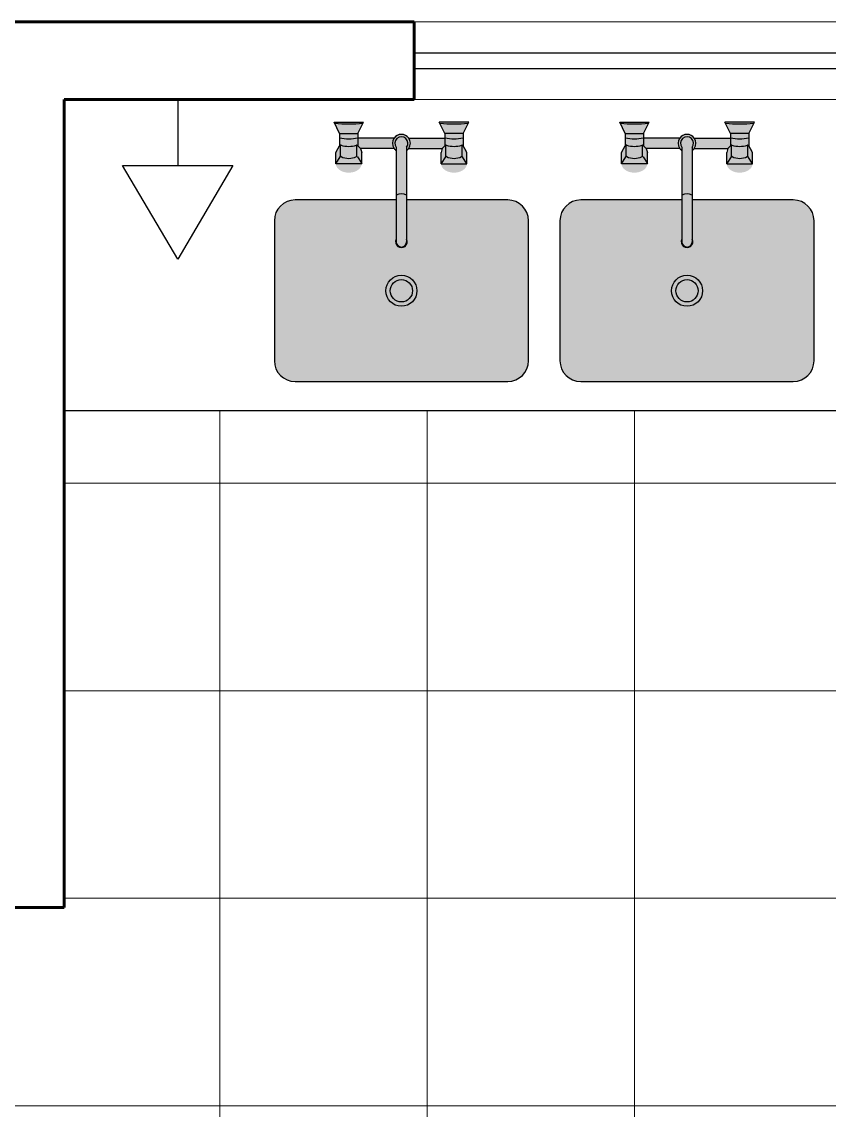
# Model space of a CAD drawing. Header units: millimetres. Extents: x 1127 to 14330, y -137 to 7568.
# Drawn here: x 10832.5 to 10988.3, y 7098.2 to 7308.1 of the extents above; entities that cross this region are included whole.
import ezdxf

# ---------------------------------------------------------------- set-up
doc = ezdxf.new("R2010")
doc.units = ezdxf.units.MM
doc.header["$LTSCALE"] = 0.01
for name, color, linetype, lineweight in [('0.05', 8, 'Continuous', 5), ('0.13', 6, 'Continuous', 13), ('0.60', 4, 'Continuous', 60)]:
    doc.layers.add(name, color=color, linetype=linetype, lineweight=lineweight)
doc.layers.add('HAC_MOB', color=61, linetype='Continuous')
doc.layers.add('LAY', color=8, linetype='Continuous')

# ---------------------------------------------------------------- blocks, each defined once
blk = doc.blocks.new('-Cuba Cozinha 2')
at = {"layer": 'HAC_MOB'}
h = blk.add_hatch(color=254, dxfattribs=at)
h.set_gradient(color1=(208, 202, 200), one_color=1, tint=1, name='CYLINDER')
h.paths.add_polyline_path([(-7.65948349650489, -5.664290036693274), (-7.687862036819752, -5.512033260014505), (-7.73492031862861, -5.362095596743529), (-7.800301320295148, -5.215614593535065), (-7.883509009432601, -5.073701572058781), (-7.963829168260872, -4.962481004004076), (-8.055105936596192, -4.855546660337495), (-8.156881855232314, -4.753434472579102), (-8.268646845562216, -4.656656204628234), (-8.389840765970348, -4.565696888043021), (-8.389840765970348, -3.073701572102436), (-8.389840765970348, -3.01506062491535, -0.1091802435390776), (-11.91015923398436, -3.015060624902617), (-11.91015923398436, -4.565696888043021), (-12.16748222768138, -4.776515991346969), (-12.37458451595467, -5.01325330913096), (-12.526310750834, -5.270015795591462), (-12.61888404720003, -5.540411923218926), (-12.64999999997735, -5.817710785478994), (-12.64914374801219, -8.024064917926808), (-12.62281411916547, -7.718626666748605), (-12.52199308659829, -7.420999558897165), (-12.34971779743273, -7.140149355669564), (-12.11117789693299, -6.884536428486172), (-11.8135591735504, -6.661860881433313), (-11.81355919611133, -6.661860895617792, -0.259508425050862), (-11.61932888030651, -6.651476917417313, -2.686011176809625e-06), (-11.61936121232611, -6.651461130708412, 0.2310932225649285), (-8.680704940146825, -6.651493430514165, -0.2595583666659516), (-8.48644098122486, -6.661860766254904), (-8.196964816217132, -6.877311546757483), (-7.962839618336147, -7.123954584174498), (-7.790700531969833, -7.394799922034508), (-7.685426135181388, -7.682171557498805), (-7.649999999962802, -7.977925117484119), (-7.649999999962802, -5.817710785480813)])
h.paths.add_polyline_path([(-8.389840765970348, -2.154689034410694), (-11.91015923398436, -2.154689034410694), (-11.91015923398436, -3.015060624902617, 0.1091802435390776), (-8.389840765970348, -3.01506062491535)])
h.paths.add_polyline_path([(-7.419330325644751, -0.2105412039836665, -0.04912480072809544), (-12.88066971094531, -0.2105411968877888), (-11.91015923398436, -2.154689034410694), (-8.389840798522982, -2.154689034410694)])
h.paths.add_polyline_path([(-7.314229034743676, 3.339664544910192e-09), (-12.98577099502791, -3.339664544910192e-09), (-12.88066971094577, -0.2105411968877888, 0.04912480072809749), (-7.419330325644751, -0.2105412039836665)])
h = blk.add_hatch(color=254, dxfattribs=at)
h.set_gradient(color1=(208, 202, 200), one_color=1, tint=1, name='CYLINDER')
h.paths.add_polyline_path([(7.659483496596749, -5.664290036693274), (7.687862036912065, -5.512033260014505), (7.734920318720469, -5.362095596743529), (7.800301320387007, -5.215614593535065), (7.88350900952446, -5.073701572058781), (7.963829168352731, -4.962481004004076), (8.055105936688506, -4.855546660335676), (8.156881855324173, -4.753434472579102), (8.26864684565453, -4.656656204628234), (8.389840766062207, -4.565696888043021), (8.389840766062207, -3.073701572102436), (8.389840766062207, -3.01506062491535, 0.1091802435390776), (11.91015923407622, -3.015060624902617), (11.91015923407622, -4.565696888043021), (12.16748222777323, -4.776515991346969), (12.37458451604698, -5.01325330913096), (12.52631075092631, -5.270015795591462), (12.61888404729189, -5.540411923218926), (12.65000000006921, -5.817710785478994), (12.64914374810405, -8.024064917926808), (12.62281411925733, -7.718626666748605), (12.52199308669014, -7.420999558897165), (12.34971779752459, -7.140149355669564), (12.1111778970253, -6.884536428486172), (11.81355917364272, -6.661860881433313), (11.81355919620364, -6.661860895615973, 0.259508425050862), (11.61932888039837, -6.651476917417313, 2.686011176809625e-06), (11.61936121241797, -6.651461130708412, -0.2310932225649285), (8.680704940238684, -6.651493430514165, 0.2595583666659516), (8.486440981317173, -6.661860766254904), (8.196964816308991, -6.877311546755664), (7.962839618428461, -7.123954584174498), (7.790700532061692, -7.394799922032689), (7.685426135273246, -7.682171557498805), (7.650000000054661, -7.977925117484119), (7.650000000054661, -5.817710785480813)])
h.paths.add_polyline_path([(8.389840766062207, -2.154689034410694), (11.91015923407622, -2.154689034410694), (11.91015923407622, -3.015060624902617, -0.1091802435390776), (8.389840766062207, -3.01506062491535)])
h.paths.add_polyline_path([(7.41933032573661, -0.2105412039836665, 0.04912480072809544), (12.88066971103717, -0.2105411968877888), (11.91015923407622, -2.154689034410694), (8.389840798614841, -2.154689034410694)])
h.paths.add_polyline_path([(7.314229034835535, 3.339664544910192e-09), (12.98577099511976, -3.339664544910192e-09), (12.88066971103763, -0.2105411968877888, -0.04912480072809749), (7.41933032573661, -0.2105412039836665)])
h = blk.add_hatch(color=254, dxfattribs=at)
h.set_gradient(color1=(208, 202, 200), rotation=90.00000000000003, one_color=1, tint=1, name='CYLINDER')
h.paths.add_polyline_path([(-1.406163260924586, -3.0737015722043), (-8.389840765970348, -3.073701572102436), (-8.389840765970348, -4.565696888043021), (-8.268646845560852, -4.656656204630053), (-8.15688185522913, -4.753434472580921), (-8.055105936593009, -4.855546660337495), (-7.963829168263146, -4.962481004004076), (-7.883509009433965, -5.073701572058781), (-1.406163260603989, -5.07370157250989, -0.3193207629319904)])
h.paths.add_polyline_path([(8.389840766062207, -3.073701572102436), (1.406163261016445, -3.0737015722043, -0.3193207629319906), (1.406163260695848, -5.07370157250989), (7.883509009525824, -5.073701572058781), (7.963829168354096, -4.962481004004076), (8.055105936685777, -4.855546660335676), (8.156881855322354, -4.753434472579102), (8.268646845655894, -4.656656204626415), (8.389840766062207, -4.565696888043021)])
h = blk.add_hatch(color=254, dxfattribs=at)
h.set_gradient(color1=(208, 202, 200), one_color=1, tint=1, name='SPHERICAL')
edge = h.paths.add_edge_path()
edge.add_arc((4.592948243953288e-11, -4.07370157213154), 1.264687934917674, 322.2518082959509, 577.7481917040491)
edge.add_line((-0.9999999999540705, -4.847933819410173), (-0.9999999999540705, -5.479864833039528))
edge.add_arc((4.592948243953288e-11, -4.07370157213154), 1.725484023791068, 215.4186991826821, 234.5812755641855, ccw=False)
edge.add_arc((4.592948243953288e-11, -4.07370157213154), 1.725484023791068, 144.5813008361754, 215.4186991826821, ccw=False)
edge.add_arc((4.592948243953288e-11, -4.07370157213154), 1.725484023791068, 35.41869916382461, 144.5813008361754, ccw=False)
edge.add_arc((4.592948243953288e-11, -4.07370157213154), 1.725484023791068, -35.418699182682076, 35.41869916382461, ccw=False)
edge.add_arc((4.592948243953288e-11, -4.07370157213154), 1.725484023791068, 305.4187244358145, 324.58130081731787, ccw=False)
edge.add_line((1.000000000045929, -5.479864833039755), (1.000000000045929, -4.8479338194104))
h = blk.add_hatch(color=254, dxfattribs=at)
h.set_gradient(color1=(208, 202, 200), one_color=1, tint=1, name='CYLINDER')
h.paths.add_polyline_path([(1.000000000045929, -5.479864833039755), (1.000000000045929, -4.847933819410173, 2.038920182196428), (-0.9999999999540705, -4.847933819410173), (-0.9999999999540705, -5.479864833039755), (-0.9999999999395186, -14.0582288222613, -0.2257677528489441), (1.000000000060481, -14.05822882269058)])
h.paths.add_polyline_path([(1.000000000075033, -22.57992294409632), (1.000000000060481, -14.05822882269058, 0.2257677528489441), (-0.9999999999395186, -14.0582288222613), (-0.9999999999249667, -22.57992294412543), (-0.9999999999249667, -23.07370157213154, 1), (1.000000000075033, -23.07370157213154)])
h.paths.add_polyline_path([(-0.9999999999249667, -23.07370157213154), (-0.9999999999249667, -22.57992294412543, 1.609044216836629), (1.000000000075033, -22.57992294410724), (1.000000000075033, -23.07370157213154, -1)])
h = blk.add_hatch(color=254, dxfattribs=at)
h.set_gradient(color1=(208, 202, 200), one_color=1, tint=1, name='SPHERICAL')
h.paths.add_polyline_path([(-8.447572998060423, -7.819864384326138), (-8.672633596140258, -7.642393699912645), (-8.958177748380876, -7.493420896607859), (-9.292515243648722, -7.379044938534207), (-9.661958265566682, -7.303948390814185), (-10.0513817734427, -7.271205714954704), (-10.44484272310774, -7.282157399931748), (-10.82623277704852, -7.336355082523369), (-11.17993778161781, -7.431579903153761), (-11.49147701241372, -7.56393334655877), (-11.74809601669858, -7.727996847206668), (-11.93928878228871, -7.917053626057168), (-12.05722785492026, -8.123363676386361), (-12.0970847950498, -8.338480640501075), (-12.05722785492026, -8.553597604615788), (-11.93928878228826, -8.759907654959534), (-11.74809601669904, -8.948964433810033), (-11.49147701241463, -9.11302793444338), (-11.17993778161826, -9.245381377848389), (-10.82623277704715, -9.340606198493333), (-10.44484272310956, -9.394803881084954), (-10.05138177344406, -9.405755566047446), (-9.661958265567137, -9.373012890202517), (-9.292515243648722, -9.297916342482495), (-8.958177748381786, -9.183540384394291), (-8.672633596140713, -9.034567581104056), (-8.447572998059968, -8.857096896688745), (-8.292209961449316, -8.658394001795386), (-8.21290506730793, -8.446593816297536), (-8.21290506730793, -8.230367464719166), (-8.292209961448862, -8.018567279206763)], flags=0)
h.paths.add_polyline_path([(-12.0970847950498, -8.338480640501075), (-12.05722785492026, -8.123363676386361), (-11.93928878228826, -7.917053626057168), (-11.74809601669904, -7.727996847206668), (-11.49147701241372, -7.56393334655877), (-11.17993778161826, -7.431579903153761), (-10.82623277704761, -7.336355082523369), (-10.44484272310865, -7.282157399931748), (-10.05138177344406, -7.271205714954704), (-9.661958265567137, -7.303948390814185), (-9.292515243648722, -7.379044938534207), (-8.958177748381331, -7.493420896607859), (-8.672633596140713, -7.642393699912645), (-8.447572998059968, -7.819864384327957), (-8.292209961449316, -8.018567279206763), (-8.21290506730793, -8.230367464719166), (-8.21290506730793, -8.446593816297536), (-8.292209961449316, -8.658394001795386), (-8.447572998059968, -8.857096896688745), (-8.672633596140713, -9.034567581104056), (-8.958177748381331, -9.183540384394291), (-9.292515243648722, -9.297916342482495), (-9.661958265567137, -9.373012890202517), (-10.05138177344406, -9.405755566047446), (-10.44484272310865, -9.394803881084954), (-10.82623277704761, -9.340606198493333), (-11.17993778161826, -9.245381377848389), (-11.49147701241372, -9.11302793444338), (-11.74809601669904, -8.948964433810033), (-11.93928878228826, -8.759907654959534), (-12.05722785492026, -8.553597604615788)], flags=16)
edge = h.paths.add_edge_path()
edge.add_line((-12.64914374801219, -8.024064917924989), (-12.62281411916547, -7.718626666748605))
edge.add_line((-12.62281411916547, -7.718626666748605), (-12.52199308659829, -7.420999558897165))
edge.add_line((-12.52199308659829, -7.420999558897165), (-12.34971779743273, -7.140149355669564))
edge.add_line((-12.34971779743273, -7.140149355669564), (-12.11117789693299, -6.884536428486172))
edge.add_line((-12.11117789693299, -6.884536428486172), (-11.81355919495172, -6.661860897445877))
edge.add_line((-11.81355919495172, -6.661860897445877), (-12.64914374801219, -8.024064917924989))
edge.add_line((-7.650856251942514, -8.024064917954092), (-7.703830409196144, -8.341819580025913))
edge.add_line((-7.703830409196144, -8.341819580025913), (-7.837360639282906, -8.647590645814489))
edge.add_line((-7.837360639282906, -8.647590645814489), (-8.047049589321887, -8.93130861059035))
edge.add_line((-8.047049589321887, -8.93130861059035), (-8.325991884293671, -9.183630211664422))
edge.add_line((-8.325991884293671, -9.183630211664422), (-8.665001531580401, -9.396246116237307))
edge.add_line((-8.665001531580401, -9.396246116237307), (-9.052914429584689, -9.562154560240742))
edge.add_line((-9.052914429584689, -9.562154560240742), (-9.476956018535475, -9.675891927116027))
edge.add_line((-9.476956018535475, -9.675891927116027), (-9.923161966069074, -9.733712672976253))
edge.add_line((-9.923161966069074, -9.733712672976253), (-10.37683803392929, -9.733712672961701))
edge.add_line((-10.37683803392929, -9.733712672961701), (-10.82304398143378, -9.675891927116027))
edge.add_line((-10.82304398143378, -9.675891927116027), (-11.24708557038457, -9.562154560240742))
edge.add_line((-11.24708557038457, -9.562154560240742), (-11.63499846838886, -9.396246116208204))
edge.add_line((-11.63499846838886, -9.396246116208204), (-11.97400811567559, -9.18363021164987))
edge.add_line((-11.97400811567559, -9.18363021164987), (-12.25295041064737, -8.931308610561246))
edge.add_line((-12.25295041064737, -8.931308610561246), (-12.46263936065725, -8.647590645785385))
edge.add_line((-12.46263936065725, -8.647590645785385), (-12.59616959075856, -8.341819579996809))
edge.add_line((-12.59616959075856, -8.341819579996809), (-12.64914374801219, -8.024064917924989))
edge.add_line((-12.64914374801219, -8.024064917924989), (-7.650856251942514, -8.024064917954092))
edge.add_line((-8.486440804901122, -6.661860897489532), (-8.196964816217132, -6.877311546755664))
edge.add_line((-8.196964816217132, -6.877311546755664), (-7.962839618337512, -7.123954584174498))
edge.add_line((-7.962839618337512, -7.123954584174498), (-7.790700531969833, -7.394799922032689))
edge.add_line((-7.790700531969833, -7.394799922032689), (-7.685426135181388, -7.682171557498805))
edge.add_line((-7.685426135181388, -7.682171557498805), (-7.649999999962802, -7.977925117484119))
edge.add_line((-7.649999999962802, -7.977925117484119), (-8.486440804901122, -6.661860897489532))
edge.add_arc((-10.14999999990459, -3.642172189407574), 3.348856865379612, 243.9748896302511, 296.0251103671385)
edge.add_arc((-11.70711421288206, -6.831181495501369), 0.2, 63.97488952223323, 122.1559070684796)
edge.add_arc((-8.592885781921268, -6.831181480891246), 0.2, 57.8440919251962, 116.0251136294696)
h = blk.add_hatch(color=254, dxfattribs=at)
h.set_gradient(color1=(208, 202, 200), one_color=1, tint=1, name='SPHERICAL')
h.paths.add_polyline_path([(-8.447572998060423, -7.819864384327957), (-8.672633596140713, -7.642393699912645), (-8.958177748380422, -7.493420896607859), (-9.292515243649632, -7.379044938534207), (-9.661958265567137, -7.303948390814185), (-10.05138177344315, -7.271205714954704), (-10.44484272311001, -7.282157399931748), (-10.82623277704806, -7.336355082523369), (-11.17993778161826, -7.431579903153761), (-11.49147701241372, -7.56393334655877), (-11.74809601669858, -7.727996847206668), (-11.93928878228826, -7.917053626057168), (-12.05722785492026, -8.123363676386361), (-12.0970847950498, -8.338480640501075), (-12.05722785492026, -8.553597604615788), (-11.93928878228826, -8.759907654959534), (-11.74809601669904, -8.948964433810033), (-11.49147701241463, -9.11302793444338), (-11.17993778161826, -9.245381377848389), (-10.82623277704715, -9.340606198493333), (-10.44484272310956, -9.394803881084954), (-10.05138177344406, -9.405755566047446), (-9.661958265567137, -9.373012890202517), (-9.292515243648722, -9.297916342482495), (-8.958177748381786, -9.183540384394291), (-8.672633596140713, -9.034567581104056), (-8.447572998059968, -8.857096896688745), (-8.292209961449316, -8.658394001795386), (-8.21290506730793, -8.446593816297536), (-8.21290506730793, -8.230367464719166), (-8.292209961448862, -8.018567279206763)], flags=16)
h.paths.add_polyline_path([(-8.196964816215768, -6.877311546757483), (-8.48644098122486, -6.661860766254904, 0.2593619062765565), (-8.68057261639342, -6.65142882010332, -0.231107632079822), (-11.61939354422702, -6.651445343626619, -4.497549312445638e-05), (-11.6193612107586, -6.651461127656148, 0.2594603859686249), (-11.8135591735504, -6.661860881433313), (-12.11117789693253, -6.884536428486172), (-12.34971779743319, -7.140149355669564), (-12.52199308659783, -7.420999558897165), (-12.62281411916547, -7.718626666748605), (-12.64914374801219, -8.024064917924989), (-12.59616959075856, -8.341819579996809), (-12.46263936065679, -8.647590645785385), (-12.25295041064737, -8.931308610561246), (-11.97400811567559, -9.18363021164987), (-11.6349984683884, -9.396246116206385), (-11.24708557038275, -9.562154560242561), (-10.82304398143333, -9.675891927116027), (-10.37683803392929, -9.733712672961701), (-9.923161966069529, -9.733712672976253), (-9.47695601853411, -9.675891927116027), (-9.052914429584234, -9.562154560240742), (-8.665001531580401, -9.396246116237307), (-8.325991884294126, -9.183630211664422), (-8.047049589321432, -8.93130861059035), (-7.837360639282906, -8.647590645814489), (-7.703830409196144, -8.341819580025913), (-7.650856251942059, -8.024064917954092), (-7.649999999962802, -7.977925117484119), (-7.685426135181842, -7.682171557496986), (-7.790700531970288, -7.394799922032689), (-7.962839618337057, -7.123954584174498)])
h.paths.add_polyline_path([(-8.672633596140713, -7.642393699912645), (-8.447572998060423, -7.819864384327957), (-8.292209961449316, -8.018567279206763), (-8.21290506730793, -8.230367464719166), (-8.21290506730793, -8.446593816297536), (-8.292209961449316, -8.658394001795386), (-8.447572998059513, -8.857096896688745), (-8.672633596140713, -9.034567581104056), (-8.958177748380422, -9.183540384394291), (-9.292515243649177, -9.297916342482495), (-9.661958265567591, -9.373012890202517), (-10.05138177344361, -9.405755566047446), (-10.44484272310774, -9.394803881084954), (-10.8262327770467, -9.340606198493333), (-11.17993778161826, -9.245381377848389), (-11.49147701241327, -9.11302793444338), (-11.74809601669904, -8.948964433810033), (-11.93928878228826, -8.759907654959534), (-12.05722785492071, -8.553597604615788), (-12.0970847950498, -8.338480640501075), (-12.05722785492026, -8.123363676386361), (-11.93928878228826, -7.917053626057168), (-11.74809601669858, -7.727996847206668), (-11.49147701241282, -7.56393334655877), (-11.17993778161735, -7.431579903153761), (-10.82623277704579, -7.336355082523369), (-10.44484272310956, -7.282157399931748), (-10.05138177344452, -7.271205714954704), (-9.661958265566227, -7.303948390814185), (-9.292515243648722, -7.379044938534207), (-8.958177748380876, -7.493420896607859)], flags=0)
h = blk.add_hatch(color=254, dxfattribs=at)
h.set_gradient(color1=(208, 202, 200), one_color=1, tint=1, name='SPHERICAL')
h.paths.add_polyline_path([(8.447572998152737, -7.819864384326138), (8.672633596232572, -7.642393699912645), (8.958177748472735, -7.493420896607859), (9.292515243740581, -7.379044938534207), (9.66195826565854, -7.303948390814185), (10.05138177353456, -7.271205714954704), (10.4448427231996, -7.282157399931748), (10.82623277714038, -7.336355082523369), (11.17993778170967, -7.431579903153761), (11.49147701250604, -7.56393334655877), (11.74809601679044, -7.727996847206668), (11.93928878238057, -7.917053626057168), (12.05722785501212, -8.123363676386361), (12.09708479514165, -8.338480640501075), (12.05722785501257, -8.553597604615788), (11.93928878238012, -8.759907654959534), (11.7480960167909, -8.948964433810033), (11.49147701250649, -9.11302793444338), (11.17993778171058, -9.245381377848389), (10.82623277713901, -9.340606198493333), (10.44484272320142, -9.394803881084954), (10.05138177353592, -9.405755566047446), (9.661958265658996, -9.373012890202517), (9.292515243740581, -9.297916342482495), (8.958177748473645, -9.183540384394291), (8.672633596232572, -9.034567581104056), (8.447572998151827, -8.857096896688745), (8.292209961541175, -8.658394001795386), (8.212905067399788, -8.446593816297536), (8.212905067399788, -8.230367464719166), (8.29220996154072, -8.018567279206763)], flags=0)
h.paths.add_polyline_path([(12.09708479514165, -8.338480640501075), (12.05722785501212, -8.123363676386361), (11.93928878238012, -7.917053626057168), (11.7480960167909, -7.727996847206668), (11.49147701250558, -7.56393334655877), (11.17993778171012, -7.431579903153761), (10.82623277713947, -7.336355082523369), (10.44484272320051, -7.282157399931748), (10.05138177353592, -7.271205714954704), (9.661958265658996, -7.303948390814185), (9.292515243740581, -7.379044938534207), (8.95817774847319, -7.493420896607859), (8.672633596232572, -7.642393699912645), (8.447572998151827, -7.819864384327957), (8.292209961541175, -8.018567279206763), (8.212905067399788, -8.230367464719166), (8.212905067399788, -8.446593816297536), (8.292209961541175, -8.658394001795386), (8.447572998151827, -8.857096896688745), (8.672633596232572, -9.034567581104056), (8.95817774847319, -9.183540384394291), (9.292515243740581, -9.297916342482495), (9.661958265658996, -9.373012890202517), (10.05138177353592, -9.405755566047446), (10.44484272320051, -9.394803881084954), (10.82623277713947, -9.340606198493333), (11.17993778171012, -9.245381377848389), (11.49147701250558, -9.11302793444338), (11.7480960167909, -8.948964433810033), (11.93928878238012, -8.759907654959534), (12.05722785501212, -8.553597604615788)], flags=16)
edge = h.paths.add_edge_path()
edge.add_line((12.64914374810405, -8.024064917924989), (12.62281411925733, -7.718626666748605))
edge.add_line((12.62281411925733, -7.718626666748605), (12.52199308669014, -7.420999558897165))
edge.add_line((12.52199308669014, -7.420999558897165), (12.34971779752459, -7.140149355669564))
edge.add_line((12.34971779752459, -7.140149355669564), (12.11117789702485, -6.884536428486172))
edge.add_line((12.11117789702485, -6.884536428486172), (11.81355919504358, -6.661860897445877))
edge.add_line((11.81355919504358, -6.661860897445877), (12.64914374810405, -8.024064917924989))
edge.add_line((7.650856252034373, -8.024064917954092), (7.703830409288003, -8.341819580025913))
edge.add_line((7.703830409288003, -8.341819580025913), (7.837360639374765, -8.647590645814489))
edge.add_line((7.837360639374765, -8.647590645814489), (8.047049589413746, -8.93130861059035))
edge.add_line((8.047049589413746, -8.93130861059035), (8.32599188438553, -9.183630211664422))
edge.add_line((8.32599188438553, -9.183630211664422), (8.66500153167226, -9.396246116237307))
edge.add_line((8.66500153167226, -9.396246116237307), (9.052914429676548, -9.562154560240742))
edge.add_line((9.052914429676548, -9.562154560240742), (9.476956018627334, -9.675891927116027))
edge.add_line((9.476956018627334, -9.675891927116027), (9.923161966160933, -9.733712672976253))
edge.add_line((9.923161966160933, -9.733712672976253), (10.37683803402115, -9.733712672961701))
edge.add_line((10.37683803402115, -9.733712672961701), (10.82304398152564, -9.675891927116027))
edge.add_line((10.82304398152564, -9.675891927116027), (11.24708557047643, -9.562154560240742))
edge.add_line((11.24708557047643, -9.562154560240742), (11.63499846848072, -9.396246116208204))
edge.add_line((11.63499846848072, -9.396246116208204), (11.97400811576745, -9.18363021164987))
edge.add_line((11.97400811576745, -9.18363021164987), (12.25295041073923, -8.931308610561246))
edge.add_line((12.25295041073923, -8.931308610561246), (12.46263936074911, -8.647590645785385))
edge.add_line((12.46263936074911, -8.647590645785385), (12.59616959085042, -8.341819579996809))
edge.add_line((12.59616959085042, -8.341819579996809), (12.64914374810405, -8.024064917924989))
edge.add_line((12.64914374810405, -8.024064917924989), (7.650856252034373, -8.024064917954092))
edge.add_line((8.48644080499298, -6.661860897489532), (8.196964816308991, -6.877311546755664))
edge.add_line((8.196964816308991, -6.877311546755664), (7.962839618429371, -7.123954584174498))
edge.add_line((7.962839618429371, -7.123954584174498), (7.790700532061692, -7.394799922032689))
edge.add_line((7.790700532061692, -7.394799922032689), (7.685426135273246, -7.682171557498805))
edge.add_line((7.685426135273246, -7.682171557498805), (7.650000000054661, -7.977925117484119))
edge.add_line((7.650000000054661, -7.977925117484119), (8.48644080499298, -6.661860897489532))
edge.add_arc((10.14999999999645, -3.642172189407574), 3.348856865379612, 243.9748896328615, 296.0251103697489, ccw=False)
edge.add_arc((11.70711421297392, -6.831181495501369), 0.2, 417.8440929315205, 476.0251104777668, ccw=False)
edge.add_arc((8.592885782013127, -6.831181480891246), 0.2, 423.9748863705304, 482.1559080748038, ccw=False)
h = blk.add_hatch(color=254, dxfattribs=at)
h.set_gradient(color1=(208, 202, 200), one_color=1, tint=1, name='SPHERICAL')
h.paths.add_polyline_path([(8.447572998152282, -7.819864384327957), (8.672633596232572, -7.642393699912645), (8.958177748472735, -7.493420896607859), (9.29251524374149, -7.379044938534207), (9.66195826565945, -7.303948390814185), (10.05138177353547, -7.271205714954704), (10.44484272320233, -7.282157399931748), (10.82623277713992, -7.336355082523369), (11.17993778171012, -7.431579903153761), (11.49147701250558, -7.56393334655877), (11.7480960167909, -7.727996847206668), (11.93928878238012, -7.917053626057168), (12.05722785501212, -8.123363676386361), (12.09708479514165, -8.338480640501075), (12.05722785501257, -8.553597604615788), (11.93928878238012, -8.759907654959534), (11.7480960167909, -8.948964433810033), (11.49147701250649, -9.11302793444338), (11.17993778171058, -9.245381377848389), (10.82623277713901, -9.340606198493333), (10.44484272320142, -9.394803881084954), (10.05138177353592, -9.405755566047446), (9.661958265658996, -9.373012890202517), (9.292515243740581, -9.297916342482495), (8.958177748473645, -9.183540384394291), (8.672633596232572, -9.034567581104056), (8.447572998151827, -8.857096896688745), (8.292209961541175, -8.658394001795386), (8.212905067399788, -8.446593816297536), (8.212905067399788, -8.230367464719166), (8.29220996154072, -8.018567279206763)], flags=16)
h.paths.add_polyline_path([(8.196964816307627, -6.877311546757483), (8.486440981317173, -6.661860766254904, -0.2593619062765565), (8.680572616485733, -6.65142882010332, 0.231107632079822), (11.61939354431888, -6.651445343626619, 4.497549312445638e-05), (11.61936121085046, -6.651461127656148, -0.2594603859686249), (11.81355917364272, -6.661860881433313), (12.11117789702485, -6.884536428486172), (12.34971779752505, -7.140149355669564), (12.52199308669014, -7.420999558897165), (12.62281411925733, -7.718626666748605), (12.64914374810405, -8.024064917924989), (12.59616959085042, -8.341819579996809), (12.46263936074911, -8.647590645785385), (12.25295041073923, -8.931308610559427), (11.97400811576745, -9.18363021164987), (11.63499846848026, -9.396246116206385), (11.24708557047461, -9.562154560240742), (10.82304398152519, -9.675891927116027), (10.37683803402115, -9.733712672961701), (9.923161966161388, -9.733712672976253), (9.47695601862597, -9.675891927116027), (9.052914429676093, -9.562154560240742), (8.665001531672715, -9.396246116237307), (8.325991884385985, -9.183630211664422), (8.047049589413291, -8.93130861059035), (7.837360639374765, -8.647590645814489), (7.703830409288003, -8.341819580025913), (7.650856252034373, -8.024064917954092), (7.650000000054661, -7.977925117484119), (7.685426135273701, -7.682171557496986), (7.790700532062147, -7.394799922032689), (7.962839618428916, -7.123954584174498)])
h.paths.add_polyline_path([(8.672633596232572, -7.642393699912645), (8.447572998152282, -7.819864384327957), (8.292209961541175, -8.018567279206763), (8.212905067399788, -8.230367464719166), (8.212905067399788, -8.446593816297536), (8.292209961541175, -8.658394001795386), (8.447572998151372, -8.857096896688745), (8.672633596232572, -9.034567581104056), (8.95817774847228, -9.183540384394291), (9.292515243741036, -9.297916342482495), (9.66195826565945, -9.373012890202517), (10.05138177353547, -9.405755566047446), (10.44484272320005, -9.394803881084954), (10.82623277713856, -9.340606198493333), (11.17993778171012, -9.245381377848389), (11.49147701250513, -9.11302793444338), (11.74809601679135, -8.948964433810033), (11.93928878238012, -8.759907654959534), (12.05722785501257, -8.553597604615788), (12.09708479514165, -8.338480640501075), (12.05722785501212, -8.123363676386361), (11.93928878238012, -7.917053626057168), (11.74809601679044, -7.727996847206668), (11.49147701250467, -7.56393334655877), (11.17993778170967, -7.431579903153761), (10.82623277713765, -7.336355082523369), (10.44484272320142, -7.282157399931748), (10.05138177353638, -7.271205714954704), (9.661958265658086, -7.303948390814185), (9.292515243740581, -7.379044938534207), (8.958177748472735, -7.493420896607859)], flags=0)
h = blk.add_hatch(color=254, dxfattribs=at)
h.set_gradient(color1=(227, 224, 222), one_color=1, tint=1, name='SPHERICAL')
h.paths.add_polyline_path([(-0.9999999999376996, -15), (-20.5, -15, 0.4142135623730951), (-24.5, -19), (-24.50000000000045, -32.50000000001091), (-3, -32.50000000001091, -1), (3, -32.50000000001091, -1), (-3, -32.50000000001091), (-24.5, -32.50000000001091), (-24.5, -46, 0.4142135623730951), (-20.5, -50), (20.5, -50, 0.4142135623730951), (24.5, -46), (24.5, -19, 0.414213562373096), (20.5, -15), (1.0000000000623, -15), (1.000000000075033, -22.57992294406722, -1.609044216836629), (-0.9999999999249667, -22.57992294412543)])
h = blk.add_hatch(color=254, dxfattribs=at)
h.set_gradient(color1=(208, 202, 200), one_color=1, tint=1, name='SPHERICAL')
h.paths.add_polyline_path([(2.153550794136208, -32.50000000001091, -0.105427380452072), (1.966245139102284, -33.37844241467428), (2.868508135620232, -33.37844241467428, 0.07442914697054065), (3, -32.50000000001091, 1), (-3, -32.50000000001091, 0.07442914697054065), (-2.868508135620232, -33.37844241467428), (-1.966245139102739, -33.37844241467428, -0.105427380452072), (-2.153550794136208, -32.50000000001091, -1)])
h.paths.add_polyline_path([(-1.966245139102739, -33.37844241467428), (-2.868508135620232, -33.37844241467428, 0.7396031264444627), (2.868508135620232, -33.37844241467428), (1.966245139102284, -33.37844241467428, -0.6484991897064307)])
h = blk.add_hatch(color=9, dxfattribs=at)
h.set_gradient(color1=(199, 191, 189), one_color=1, tint=1, name='SPHERICAL')
h.paths.add_polyline_path([(0, -30.3464492058738, 0.4142135623731105), (-2.153550794136208, -32.50000000001091, 0.4142135623730951), (0, -34.65355079414621)])
h.paths.add_polyline_path([(0, -30.3464492058738), (0, -34.65355079414621, 0.4142135623730951), (2.153550794136208, -32.50000000001091, 0.4142135623730951)])
for p, q in [((-12.98577099502791, -3.339664544910192e-09), (-7.314229034743676, 3.339664544910192e-09)), ((-8.389840798522982, -2.154689034410694), (-7.314229034743676, 3.339664544910192e-09)), ((8.389840798614841, -2.154689034410694), (7.314229034835535, 3.339664544910192e-09)), ((12.98577099511976, -3.339664544910192e-09), (7.314229034835535, 3.339664544910192e-09)), ((-11.91015923398436, -2.154689034410694), (-12.98577099502791, -3.339664544910192e-09)), ((11.91015923407622, -2.154689034410694), (12.98577099511976, -3.339664544910192e-09)), ((-11.91015923398436, -2.154689034410694), (-11.91015923398436, -4.565696888043021)), ((-11.91015923398436, -2.154689034410694), (-8.389840765970348, -2.154689034410694)), ((-8.389840765970348, -2.154689034410694), (-8.389840765970348, -3.073701572102436)), ((-1.406164573998012, -3.0737015722043), (-8.389840765970348, -3.073701572102436)), ((-8.389840765970348, -3.073701572102436), (-8.389840765970348, -4.565696888043021)), ((1.406164574089871, -3.0737015722043), (8.389840766062207, -3.073701572102436)), ((8.389840766062207, -2.154689034410694), (8.389840766062207, -3.073701572102436)), ((11.91015923407622, -2.154689034410694), (8.389840766062207, -2.154689034410694)), ((8.389840766062207, -3.073701572102436), (8.389840766062207, -4.565696888043021)), ((11.91015923407622, -2.154689034410694), (11.91015923407622, -4.565696888043021)), ((-12.64914374801219, -8.024064917924989), (-12.64999999997735, -5.817710785478994)), ((-11.714817742582, -6.602947043611493), (-11.714817742582, -4.460674115987786)), ((-8.585182257358156, -6.602947043611493), (-8.585182257358156, -4.460674172696599)), ((-1.406164573648766, -5.07370157250989), (-7.883509009433965, -5.073701572058781)), ((-7.649999999962802, -7.977925117484119), (-7.649999999962802, -5.817710785435338)), ((-0.9999999999540705, -4.847933819410173), (-0.9999999999540705, -5.479864833039755)), ((-0.9999999999540705, -5.479864833039755), (-0.9999999999249667, -22.57992294412543)), ((1.000000000045929, -4.847933819410173), (1.000000000045929, -5.479864833039755)), ((1.000000000045929, -5.479864833039755), (1.000000000075033, -22.57992294406722)), ((1.406164573755177, -5.07370157250989), (7.883509009525824, -5.073701572058781)), ((7.650000000054661, -7.977925117484119), (7.650000000054661, -5.817710785435338)), ((8.585182257450015, -6.602947043611493), (8.585182257450015, -4.460674172696599)), ((11.71481774267386, -6.602947043611493), (11.71481774267386, -4.460674115987786)), ((12.64914374810405, -8.024064917924989), (12.65000000006921, -5.817710785478994)), ((-7.650856251942514, -8.024064917954092), (-7.649999999962802, -7.977925117484119)), ((7.650856252034373, -8.024064917954092), (7.650000000054661, -7.977925117484119)), ((-0.9999999999249667, -22.57992294412543), (-0.9999999999249667, -23.07370157213154)), ((1.000000000075033, -22.57992294409632), (1.000000000075033, -23.07370157213154))]:
    blk.add_line(p, q)
blk.add_lwpolyline([(-0.9999999999376996, -15), (-20.5, -15, 0.4142135623730951), (-24.5, -19), (-24.5, -46, 0.4142135623730951), (-20.5, -50), (20.5, -50, 0.4142135623730951), (24.5, -46), (24.5, -19, 0.414213562373096), (20.5, -15), (1.0000000000623, -15)], format="xyb")
at = {"linetype": 'Continuous'}
for points in [[(-12.64999999997735, -5.817710785478994, 0), (-11.91015923398436, -4.565696888043021, 0)], [(-11.91015923398436, -4.565696888043021, 0), (-11.79224772240332, -4.488401377260743, 0)], [(-8.507752277522286, -4.488401377275295, 0), (-8.389840765970348, -4.565696888043021, 0)], [(-8.389840765970348, -4.565696888043021, 0), (-7.883509009433965, -5.073701572058781, 0)], [(-7.883509009433965, -5.073701572058781, 0), (-7.649999999962802, -5.817710785478994, 0)], [(7.883509009525824, -5.073701572058781, 0), (7.650000000054661, -5.817710785478994, 0)], [(8.389840766062207, -4.565696888043021, 0), (7.883509009525824, -5.073701572058781, 0)], [(8.507752277614145, -4.488401377275295, 0), (8.389840766062207, -4.565696888043021, 0)], [(11.91015923407622, -4.565696888043021, 0), (11.79224772249518, -4.488401377260743, 0)], [(12.65000000006921, -5.817710785478994, 0), (11.91015923407622, -4.565696888043021, 0)], [(-12.64914374801219, -8.024064917924989, 0), (-11.81355919495172, -6.661860897445877, 0)], [(-7.650856251942514, -8.024064917954092, 0), (-12.64914374801219, -8.024064917924989, 0)], [(-12.0970847950498, -8.338480640501075, 0), (-12.0970847950498, -8.338480640501075, 0)], [(-8.486440804901122, -6.661860897489532, 0), (-7.649999999962802, -7.977925117484119, 0)], [(8.48644080499298, -6.661860897489532, 0), (7.650000000054661, -7.977925117484119, 0)], [(7.650856252034373, -8.024064917954092, 0), (12.64914374810405, -8.024064917924989, 0)], [(12.64914374810405, -8.024064917924989, 0), (11.81355919504358, -6.661860897445877, 0)], [(12.09708479514165, -8.338480640501075, 0), (12.09708479514165, -8.338480640501075, 0)]]:
    blk.add_polyline3d(points, dxfattribs=at)
for radius in [3, 2.153550794136208]:
    blk.add_circle((0, -32.50000000001091), radius)
for centre, radius, start, end in [((-10.14999998226767, 27.5155754904772), 27.86026029541866, 264.3752341631006, 275.6247656879555), ((10.14999998235953, 27.5155754904772), 27.86026029541866, 264.3752343120445, 275.6247658368993), ((-10.14999999994825, 4.949647579116572), 8.15688281786182, 257.538225390424, 282.4617746092707), ((4.592948243953288e-11, -4.07370157213154), 1.725484023791068, 144.581300836128, 215.4186991826842), ((4.592948243953288e-11, -4.07370157213154), 1.725484023791068, 35.41869916387206, 144.581300836128), ((4.592948243953288e-11, -4.07370157213154), 1.264687934917674, 322.2518082959061, 217.748191704094), ((4.592948243953288e-11, -4.07370157213154), 1.725484023791068, 324.5813008173158, 35.41869916387206), ((10.15000000004011, 4.949647579116572), 8.15688281786182, 257.5382253907518, 282.461774609576), ((-11.68754723726079, -4.658806191982876), 0.2, 74.29015692629, 121.5674852074578), ((-10.15000000010832, 0.8163081831371528), 5.486908574116946, 254.3148146105454, 285.6860524733762), ((-8.612452774102621, -4.658806247120083), 0.2, 58.4325202645833, 105.6860476686987), ((4.592948243953288e-11, -4.07370157213154), 1.725484023791068, 215.4186991826842, 234.5812755641659), ((4.592948243953288e-11, -4.07370157213154), 1.725484023791068, 305.4187244358341, 324.5813008173158), ((8.61245277419448, -4.658806247120083), 0.2, 74.31395233130135, 121.5674797354167), ((10.15000000020018, 0.8163081831371528), 5.486908574116946, 254.3139475266238, 285.6851853894545), ((11.68754723735265, -4.658806191982876), 0.2, 58.43251479254219, 105.70984307371), ((-11.70711421288206, -6.831181495501369), 0.2, 63.97488952221197, 122.1559070684521), ((-10.14999999990459, -3.642172189407574), 3.348856865379612, 243.9748896302558, 296.025110367134), ((-8.592885781921268, -6.831181480891246), 0.2, 57.84409192523099, 116.025113629428), ((8.592885782013127, -6.831181480891246), 0.2, 63.97488637057195, 122.155908074769), ((10.14999999999645, -3.642172189407574), 3.348856865379612, 243.9748896328659, 296.0251103697443), ((11.70711421297392, -6.831181495501369), 0.2, 57.84409293154789, 116.025110477788), ((-3.906279744114727e-10, -16.16001021020202), 2.327549140575504, 64.55550806690582, 115.4444919138873), ((7.503331289626658e-11, -23.07370157216064), 1.115265588782677, 153.7208245561596, 26.27917544546016), ((7.503331289626658e-11, -23.07370157213154), 0.9999999999990905, 180, 0)]:
    blk.add_arc(centre, radius, start, end)

msp = doc.modelspace()

# ---------------------------------------------------------------- hatches: boundary and pattern name
at = {"layer": '0.05'}
h = msp.add_hatch(dxfattribs=at)
h.set_pattern_fill('_USER,_O', color=256, scale=40, double=1, pattern_type=0)
h.set_pattern_definition([(0, (10590.71806507399, 6939.054441974888), (0, 40), []), (90, (10590.71806507399, 6939.054441974888), (-40, 2.449212707644755e-15), [])])
h.paths.add_polyline_path([(11275.71806507399, 7293.054441974917), (11120.47493561987, 7293.054441974917), (11120.47493561987, 7233.054441974917), (10840.71806507399, 7233.054441974917), (10840.71806507399, 7137.298267401475), (10825.71806507399, 7137.298267401475), (10825.71806507399, 7147.298267401475), (10817.81685503041, 7147.298267401475), (10817.81685503041, 7149.298267401475), (10817.81685503041, 7162.298267401475), (10814.8168550304, 7162.298267401475), (10814.8168550304, 7222.298267401475, 0.4293114224133909), (10757.81685503041, 7162.298267401475), (10757.81685503041, 7147.298267401475), (10687.0118010903, 7147.298267401475), (10687.0118010903, 7141.565946172395, -0.4142135623730951), (10689.0118010903, 7143.565946172395), (10747.0118010903, 7143.565946172395, -0.4142135623730951), (10749.0118010903, 7141.565946172395), (10749.0118010903, 7081.221643653971, -0.361676056213235), (10747.37505787528, 7079.254909175648, -0.09157577522643379), (10688.64854430534, 7079.254909175648, -0.3616760562127554), (10687.0118010903, 7081.221643653971), (10687.0118010903, 7096.551354688123), (10640.71806507377, 7096.551354688123), (10640.7180650738, 7045.804441974771), (10645.28945938166, 7045.804441974771, -0.4142135623731062), (10649.03945938166, 7042.054441974786), (10649.03945938166, 6984.554441974771, -0.4142135623730862), (10645.28945938169, 6980.804441974771), (10640.71806507393, 6980.804441974771), (10640.71806507399, 6954.054441974888), (10695.71806507399, 6954.054441974888), (10695.71806507399, 6957.054441974888), (10775.71806507399, 6957.054441974888), (10775.71806507399, 6954.054441974888), (10735.71806507399, 6954.054441974888), (10735.71806507399, 6939.054441974888), (10815.71806507399, 6939.054441974888), (10815.71806507399, 6954.054441974888), (10825.71806507399, 6954.054441974888), (10825.71806507399, 7032.298267401475), (10822.71806507398, 7032.298267401475), (10822.71806507398, 7102.298267401475), (10825.71806507399, 7102.298267401475), (10825.71806507399, 7067.298267401475), (10840.71806507399, 7067.298267401475), (10840.71806507399, 7014.054441974888), (10849.64965633331, 7014.054441974888, -0.2603342614284345), (10856.23898161958, 7032.412516287728), (10849.57804179419, 7040.482771882478, -0.1742366573277608), (10849.13166815847, 7041.724825211782, -0.6426251535233273), (10852.36051515999, 7043.199588102314, -0.2994780007573518), (10886.39716472813, 7043.199588102329, -0.6426251535209152), (10889.62601172962, 7041.724825211782, -0.1742366573277608), (10889.17963809392, 7040.482771882478), (10882.51869826851, 7032.412516287728, -0.2603342614286238), (10889.10802355481, 7014.054441974888), (10910.64823857308, 7014.054441974888, -0.2603342614252847), (10917.23756385939, 7032.412516287481), (10910.576624034, 7040.482771882245, -0.1742366573277608), (10910.13025039827, 7041.72482521155, -0.642625153523421), (10913.35909739981, 7043.199588102081, -0.2994780007573502), (10947.39574696792, 7043.199588102096, -0.6426251535209092), (10950.62459396942, 7041.72482521155, -0.1742366573277611), (10950.17822033371, 7040.482771882245), (10943.51728050833, 7032.41251628751, -0.2603342614254735), (10950.10660579466, 7014.054441974888), (10971.64682081289, 7014.054441974888, -0.2603342614252847), (10978.2361460992, 7032.412516287481), (10971.57520627382, 7040.482771882245, -0.1742366573277609), (10971.1288326381, 7041.72482521155, -0.6426251535230385), (10974.35767963961, 7043.199588102081, -0.2994780007573578), (11008.39432920775, 7043.199588102096, -0.6426251535209125), (11011.62317620925, 7041.72482521155, -0.1742366573277608), (11011.17680257352, 7040.482771882245), (11004.51586274814, 7032.41251628751, -0.2603342614254735), (11011.10518803446, 7014.054441974888), (11019.87184664086, 7014.054441974888), (11029.87184664086, 7014.054441974888, -0.4142135623730951), (11079.87184664086, 6964.054441974888), (11079.87184664086, 6954.054441974888), (11145.71806507399, 6954.054441974888), (11145.71806507399, 6957.054441974888), (11225.71806507399, 6957.054441974888), (11225.71806507399, 6954.054441974888), (11185.71806507399, 6954.054441974888), (11185.71806507399, 6939.054441974888), (11265.71806507399, 6939.054441974888), (11265.71806507399, 6954.054441974888), (11275.71806507399, 6954.054441974888)])
h.paths.add_polyline_path([(11129.91553792114, 7218.202964748631), (11130.91553792114, 7218.202964748631), (11130.91553792114, 7219.202964748631), (11129.91553792114, 7219.202964748631), (11129.91553792114, 7285.202964748631, -0.4142135623730951), (11130.91553792114, 7286.202964748631), (11134.91553792114, 7286.202964748631), (11134.91553792114, 7288.202964748631, -0.4142135623730949), (11136.91553792113, 7290.202964748631), (11192.91553792113, 7290.202964748631, -0.4142135623730951), (11194.91553792114, 7288.202964748631), (11194.91553792114, 7286.202964748631), (11198.91553792114, 7286.202964748631, -0.4142135623730951), (11199.91553792114, 7285.202964748631), (11199.91553792114, 7219.202964748631), (11198.91553792114, 7219.202964748631), (11198.91553792114, 7218.202964748631), (11199.91553792114, 7218.202964748631, -0.3657055356175602), (11196.7191109674, 7214.157779885438), (11196.7191109674, 7213.721051676835), (11196.98270397911, 7212.733870947541, -0.1091771879899495), (11133.37878187979, 7212.616656442504, -0.4394816573298089), (11132.98297453657, 7213.237970674698), (11133.11196487487, 7213.721051676835), (11133.11196487487, 7214.157779885438, -0.3657055356175602)], flags=16)
h.paths.add_polyline_path([(11205.49380834331, 7223.363473632631), (11206.37952262901, 7223.363473632631), (11206.37952262901, 7224.249187918347), (11205.49380834331, 7224.249187918347), (11205.49380834331, 7282.706330775483, -0.4142135623730951), (11206.37952262901, 7283.592045061199), (11209.92237977186, 7283.592045061199), (11209.92237977186, 7285.363473632631, -0.4142135623730997), (11211.69380834329, 7287.134902204063), (11261.2938083433, 7287.134902204063, -0.4142135623730913), (11263.06523691473, 7285.363473632631), (11263.06523691473, 7283.592045061199), (11266.60809405759, 7283.592045061199, -0.4142135623730951), (11267.49380834329, 7282.706330775483), (11267.49380834329, 7224.249187918347), (11266.60809405759, 7224.249187918347), (11266.60809405759, 7223.363473632631), (11267.49380834329, 7223.363473632631, -0.3657055356175669), (11264.66268732713, 7219.780595610948), (11264.66268732713, 7219.393779197602), (11264.89615542321, 7218.519419123109, -0.109177187989932), (11208.5612529924, 7218.41560056149, -0.439481657335267), (11208.21068077409, 7218.965907452857), (11208.32492935947, 7219.393779197602), (11208.32492935947, 7219.780595610948, -0.3657055356174926)], flags=16)
h.paths.add_polyline_path([(10814.8168550304, 7222.298267401475), (10817.81685503041, 7222.298267401475), (10817.81685503041, 7162.298267401475), (10825.71806507399, 7162.298267401475), (10825.71806507399, 7293.054441974917), (10806.21806507403, 7293.054441974917), (10806.21806507398, 7248.054441974917), (10766.21806507393, 7248.054441974917), (10766.21806507393, 7293.054441974917), (10746.79636315118, 7293.054441974917), (10746.79636315118, 7284.029757191423), (10746.82421188297, 7283.639094049588), (10747.00285916343, 7283.639094049588), (10747.00285916343, 7281.133022735328), (10746.79636315118, 7245.259549365885), (10746.72181475288, 7243.32129100995), (10746.42362115966, 7241.532129450639), (10745.97633076982, 7239.742967891314), (10745.30539518509, 7238.028354730293), (10744.55991120203, 7236.388289967577), (10743.59078202407, 7234.82277360318), (10742.54710444779, 7233.406354035378), (10741.35433007492, 7232.064482865881), (10740.01245890542, 7230.871708493007), (10738.59603933762, 7229.828030916728), (10737.03052297322, 7228.858901738768), (10735.3904582105, 7228.113417755707), (10733.67584504948, 7227.44248217098), (10731.88064320761, 7226.875328272083), (10730.27753031474, 7226.627164893198), (10728.79032674996, 7226.622185496421), (10727.30312318521, 7226.627164893198), (10725.7000102923, 7226.875328272083), (10723.90480845043, 7227.44248217098), (10722.19019528941, 7228.113417755707), (10720.55013052671, 7228.858901738768), (10718.9846141623, 7229.828030916728), (10717.56819459451, 7230.871708493007), (10716.22632342501, 7232.064482865881), (10715.03354905212, 7233.406354035378), (10713.98987147585, 7234.82277360318), (10713.0207422979, 7236.388289967577), (10712.27525831485, 7238.028354730293), (10711.6043227301, 7239.742967891314), (10711.15703234027, 7241.532129450639), (10710.85883874704, 7243.32129100995), (10710.78429034873, 7245.259549365885), (10710.78429034873, 7293.054441974917), (10683.71806507403, 7293.054441974917), (10683.71806507403, 7162.298267401475), (10685.71806507409, 7162.298267401475), (10757.81685503041, 7162.298267401475, -0.4293114224133723)], flags=17)
h.paths.add_polyline_path([(10680.71806507405, 7293.054441974917), (10637.71806507403, 7293.054441974917), (10637.71806507403, 7292.054441974917), (10637.42786447005, 7277.399311477693, -11.75291785711687), (10634.21806507386, 7277.43527349448), (10634.21806507386, 7292.054441975324), (10633.71806507393, 7292.054441974917), (10590.71806507399, 7293.054441974917), (10590.71806507399, 7162.298267401475), (10680.71806507405, 7162.298267401475)])

# ---------------------------------------------------------------- linework, layer by layer
at = {"color": 7, "lineweight": 30}
for p, q in [((10908.21806507399, 7302.054441974917), (11208.21806507399, 7302.054441974917)), ((10908.21806507399, 7299.054441974917), (11208.21806507399, 7299.054441974917))]:
    msp.add_line(p, q, dxfattribs=at)
at = {"color": 7}
for p, q in [((10862.63042471839, 7293.054441974917), (10862.6304249075, 7280.362898955042)), ((10862.63042517675, 7262.293829413151), (10851.98426306806, 7280.362898796404)), ((10851.98426306806, 7280.362898796404), (10873.27658674695, 7280.362899113685)), ((10873.27658674695, 7280.362899113685), (10862.63042517675, 7262.293829413151))]:
    msp.add_line(p, q, dxfattribs=at)
at = {"layer": '0.05', "lineweight": 25}
msp.add_line((11120.47493561987, 7233.054441974917), (10840.71806507399, 7233.054441974917), dxfattribs=at)
at = {"layer": '0.13'}
for p, q in [((10908.21806507399, 7308.054441974917), (11208.21806507399, 7308.054441974917)), ((10908.21806507399, 7293.054441974917), (11208.21806507399, 7293.054441974917))]:
    msp.add_line(p, q, dxfattribs=at)
at = {"layer": '0.60'}
for p, q in [((10748.21806507399, 7308.054441974917), (10908.21806507399, 7308.054441974917)), ((10908.21806507399, 7293.054441974917), (10908.21806507399, 7308.054441974917)), ((10840.71806507399, 7293.054441974917), (10908.21806507399, 7293.054441974917)), ((10840.71806507399, 7293.054441974917), (10840.71806507399, 7137.298267401475)), ((10825.71806507399, 7137.298267401475), (10840.71806507399, 7137.298267401475))]:
    msp.add_line(p, q, dxfattribs=at)

# ---------------------------------------------------------------- block references
at = {"layer": 'LAY'}
for p in [(10905.76040501003, 7288.700048864117), (10960.84718404512, 7288.700048864117)]:
    msp.add_blockref('-Cuba Cozinha 2', p, dxfattribs=at)

doc.saveas('drawing.dxf')
